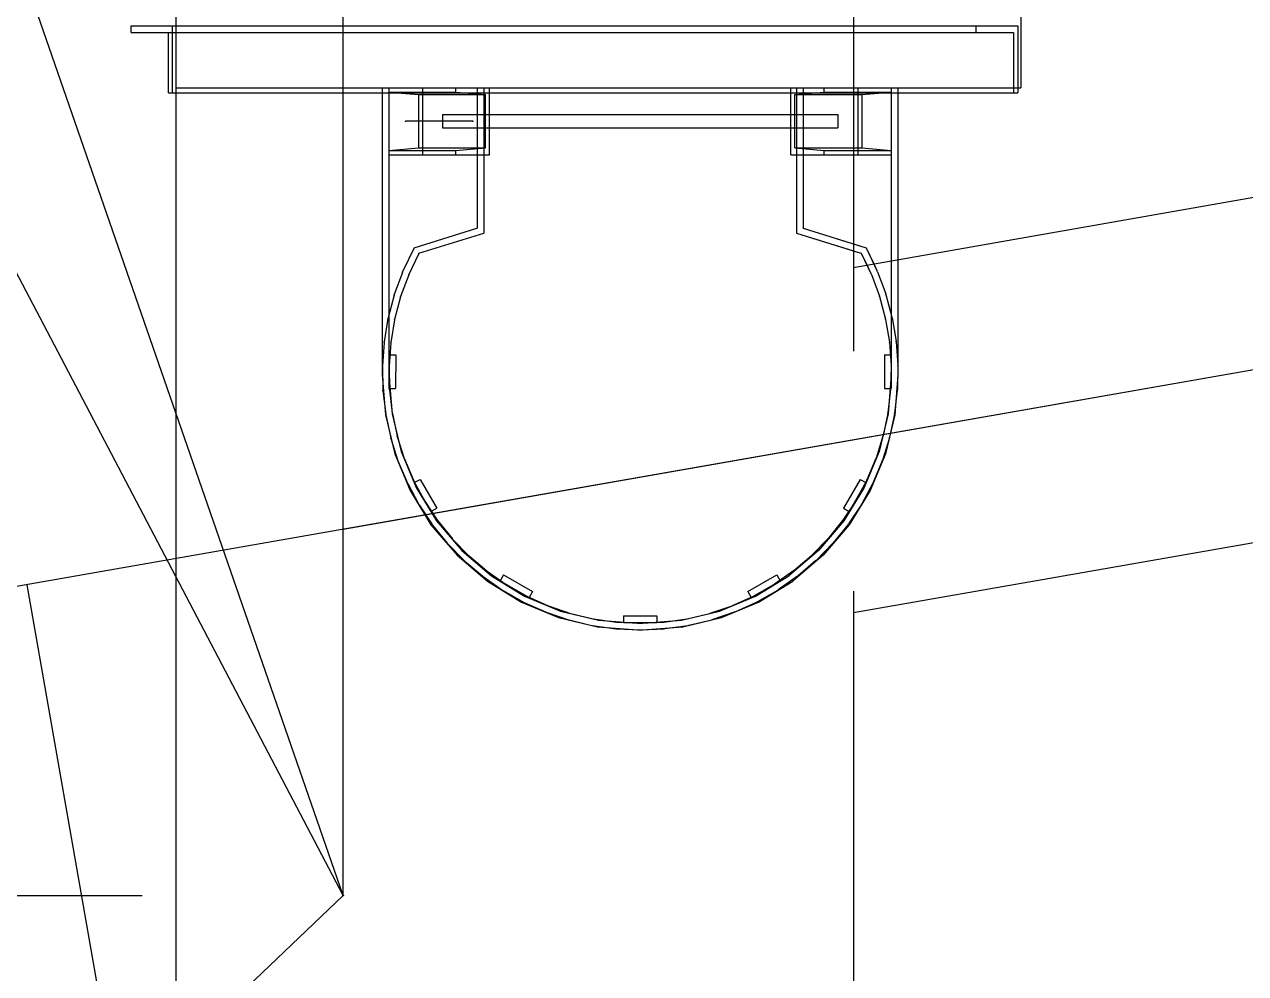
# Model space of a CAD drawing. Header units: millimetres. Extents: x 150209.93 to 150215.05, y 136675.65 to 136679.93.
# Drawn here: x 150213.60494 to 150213.64142, y 136675.9502 to 136675.97857 of the extents above; entities that cross this region are included whole.
import ezdxf

# ---------------------------------------------------------------- set-up
doc = ezdxf.new("R2010")
doc.units = ezdxf.units.MM
doc.header["$LTSCALE"] = 0.25
for name, pattern in [('CENTER', [50.8, 31.75, -6.35, 6.35, -6.35]), ('XKITLINE00', [0]), ('XKITLINE02', [4, 2, -2]), ('XKITLINE03', [6, 3, -1, 1, -1])]:
    doc.linetypes.add(name, pattern=pattern)

# ---------------------------------------------------------------- blocks, each defined once
blk = doc.blocks.new('çatıı')
at = {"color": 8, "linetype": 'CENTER'}
for p, q in [((23430, 1609.57), (22900, 2620.27)), ((23430, 1609.57), (23430, 2357.78)), ((23430, 1609.57), (23255, 2114.92)), ((23800.49, 1729.28), (23255, 1633.6)), ((23800.49, 1729.28), (23255, 1633.6)), ((23800.49, 1729.28), (23430, 1664.29)), ((23382.74, 1656), (23561.51, 637.15)), ((23382.74, 1656), (23540.17, 758.79)), ((22900, 1609.57), (23430, 1609.57)), ((23430, 1609.57), (23255, 1442.74))]:
    blk.add_line(p, q, dxfattribs=at)
at = {"color": 8, "linetype": 'XKITLINE00'}
for p, q in [((23506.2, 2357.78), (23506.2, 1690.92)), ((23506.2, 1703.44), (23794.75, 1754.06)), ((23506.2, 1651.87), (23791.93, 1701.99)), ((23506.2, 1655.05), (23506.2, 1589.81))]:
    blk.add_line(p, q, dxfattribs=at)
at = {"color": 5, "linetype": 'XKITLINE00'}
blk.add_line((23405, 1770.27), (23405, 1435.73), dxfattribs=at)
at = {"color": 116, "linetype": 'XKITLINE02', "true_color": 0x136734}
for p, q in [((23405, 1750.27), (23405, 1730.27)), ((23398.32, 1739.53), (23530.73, 1739.53)), ((23398.32, 1738.53), (23398.32, 1739.53)), ((23398.32, 1738.53), (23530.11, 1738.53)), ((23403.91, 1729.53), (23403.91, 1738.53)), ((23404.53, 1729.53), (23404.53, 1739.53)), ((23524.52, 1738.53), (23524.52, 1739.53)), ((23530.11, 1738.53), (23530.11, 1730.28)), ((23530.73, 1739.53), (23530.73, 1730.28)), ((23403.91, 1729.53), (23510.59, 1729.53)), ((23405, 1730.27), (23512.84, 1730.28)), ((23435.84, 1730.27), (23435.84, 1687.37)), ((23435.84, 1730.27), (23436.84, 1730.27)), ((23436.84, 1730.27), (23436.84, 1687.37)), ((23436.84, 1730.27), (23446.84, 1730.27)), ((23436.84, 1730.27), (23436.84, 1729.62)), ((23436.84, 1729.62), (23441.24, 1729.27)), ((23436.84, 1729.62), (23441.84, 1729.62)), ((23441.24, 1729.27), (23441.24, 1721.28)), ((23441.24, 1729.27), (23441.32, 1729.27)), ((23441.32, 1729.27), (23451.24, 1729.27)), ((23441.84, 1730.27), (23441.84, 1720.27)), ((23441.84, 1729.62), (23446.81, 1729.62)), ((23441.86, 1730.27), (23451.84, 1730.27)), ((23446.81, 1729.62), (23446.84, 1729.62)), ((23446.84, 1729.62), (23446.84, 1730.27)), ((23446.84, 1729.62), (23451.24, 1729.27)), ((23449.99, 1730.27), (23449.99, 1709.3)), ((23449.99, 1730.27), (23450.99, 1730.27)), ((23449.99, 1730.27), (23449.99, 1709.3)), ((23449.99, 1730.27), (23450.99, 1730.27)), ((23449.99, 1730.27), (23449.99, 1709.3)), ((23449.99, 1730.27), (23450.99, 1730.27)), ((23450.99, 1730.27), (23450.99, 1708.56)), ((23450.99, 1730.27), (23450.99, 1708.56)), ((23450.99, 1730.27), (23450.99, 1708.56)), ((23451.24, 1721.28), (23451.24, 1729.27)), ((23451.84, 1720.27), (23451.84, 1730.27)), ((23496.84, 1720.27), (23496.84, 1730.27)), ((23496.84, 1730.27), (23506.2, 1730.27)), ((23497.44, 1729.27), (23501.84, 1729.62)), ((23497.44, 1721.28), (23497.44, 1729.27)), ((23497.44, 1729.27), (23500.39, 1729.27)), ((23497.69, 1730.27), (23497.69, 1708.56)), ((23497.69, 1730.27), (23498.69, 1730.27)), ((23497.69, 1730.27), (23497.69, 1708.56)), ((23497.69, 1730.27), (23498.69, 1730.27)), ((23497.69, 1730.27), (23497.69, 1708.56)), ((23497.69, 1730.27), (23498.69, 1730.27)), ((23498.69, 1730.27), (23498.69, 1709.35)), ((23498.69, 1730.27), (23498.69, 1709.35)), ((23498.69, 1730.27), (23498.69, 1709.35)), ((23500.39, 1729.27), (23507.44, 1729.27)), ((23501.84, 1729.62), (23501.84, 1730.27)), ((23501.84, 1729.62), (23511.84, 1729.62)), ((23511.84, 1729.53), (23512.84, 1729.53)), ((23444.84, 1726.27), (23444.84, 1724.27)), ((23444.84, 1726.27), (23503.84, 1726.27)), ((23444.84, 1726.27), (23444.84, 1724.27)), ((23444.84, 1726.27), (23503.84, 1726.27)), ((23444.84, 1726.27), (23444.84, 1724.27)), ((23444.84, 1726.27), (23503.84, 1726.27)), ((23444.84, 1726.27), (23444.84, 1724.27)), ((23444.84, 1726.27), (23503.84, 1726.27)), ((23444.84, 1726.27), (23444.84, 1724.27)), ((23444.84, 1726.27), (23503.84, 1726.27)), ((23444.84, 1726.27), (23444.84, 1724.27)), ((23444.84, 1726.27), (23503.84, 1726.27)), ((23444.84, 1726.27), (23444.84, 1724.27)), ((23444.84, 1726.27), (23503.84, 1726.27)), ((23444.84, 1726.27), (23444.84, 1724.27)), ((23444.84, 1726.27), (23503.84, 1726.27)), ((23444.84, 1726.27), (23444.84, 1724.27)), ((23444.84, 1726.27), (23503.84, 1726.27)), ((23503.84, 1726.27), (23503.84, 1724.27)), ((23503.84, 1726.27), (23503.84, 1724.27)), ((23503.84, 1726.27), (23503.84, 1724.27)), ((23503.84, 1726.27), (23503.84, 1724.27)), ((23503.84, 1726.27), (23503.84, 1724.27)), ((23503.84, 1726.27), (23503.84, 1724.27)), ((23503.84, 1726.27), (23503.84, 1724.27)), ((23503.84, 1726.27), (23503.84, 1724.27)), ((23503.84, 1726.27), (23503.84, 1724.27)), ((23444.84, 1724.27), (23503.84, 1724.27)), ((23444.84, 1724.27), (23503.84, 1724.27)), ((23444.84, 1724.27), (23503.84, 1724.27)), ((23444.84, 1724.27), (23503.84, 1724.27)), ((23444.84, 1724.27), (23503.84, 1724.27)), ((23444.84, 1724.27), (23503.84, 1724.27)), ((23444.84, 1724.27), (23503.84, 1724.27)), ((23444.84, 1724.27), (23503.84, 1724.27)), ((23444.84, 1724.27), (23503.84, 1724.27)), ((23436.84, 1720.92), (23441.24, 1721.28)), ((23436.84, 1720.92), (23436.84, 1720.27)), ((23436.84, 1720.92), (23437.84, 1720.92)), ((23436.84, 1720.27), (23451.29, 1720.27)), ((23437.84, 1720.92), (23446.84, 1720.92)), ((23441.24, 1721.28), (23441.32, 1721.28)), ((23441.32, 1721.28), (23451.24, 1721.28)), ((23446.81, 1720.27), (23446.84, 1720.27)), ((23446.84, 1720.92), (23451.24, 1721.28)), ((23446.84, 1720.27), (23446.84, 1720.92)), ((23451.29, 1720.27), (23451.84, 1720.27)), ((23496.84, 1720.27), (23500.39, 1720.27)), ((23497.44, 1721.28), (23507.35, 1721.28)), ((23497.44, 1721.28), (23501.84, 1720.92)), ((23500.39, 1720.27), (23506.2, 1720.27)), ((23501.84, 1720.27), (23501.84, 1720.92)), ((23501.84, 1720.92), (23501.86, 1720.92)), ((23501.86, 1720.92), (23511.84, 1720.92)), ((23507.35, 1721.28), (23507.44, 1721.28)), ((23440.6, 1706.37), (23449.94, 1709.28)), ((23440.6, 1706.37), (23449.94, 1709.28)), ((23440.6, 1706.37), (23449.94, 1709.28)), ((23449.94, 1709.28), (23449.99, 1709.3)), ((23449.94, 1709.28), (23449.99, 1709.3)), ((23449.94, 1709.28), (23449.99, 1709.3)), ((23449.94, 1709.28), (23449.99, 1709.3)), ((23449.94, 1709.28), (23449.99, 1709.3)), ((23449.94, 1709.28), (23449.99, 1709.3)), ((23498.69, 1709.3), (23498.69, 1709.35)), ((23498.69, 1709.3), (23498.69, 1709.35)), ((23498.69, 1709.3), (23498.69, 1709.35)), ((23498.69, 1709.3), (23498.69, 1709.35)), ((23498.69, 1709.3), (23498.69, 1709.35)), ((23498.69, 1709.3), (23498.69, 1709.35)), ((23498.69, 1709.3), (23507.61, 1706.51)), ((23498.69, 1709.3), (23508.07, 1706.37)), ((23498.69, 1709.3), (23508.07, 1706.37)), ((23441.31, 1705.54), (23450.99, 1708.56)), ((23441.31, 1705.54), (23450.99, 1708.56)), ((23441.31, 1705.54), (23450.99, 1708.56)), ((23497.69, 1708.56), (23506.2, 1705.91)), ((23497.69, 1708.56), (23507.31, 1705.56)), ((23497.69, 1708.56), (23507.31, 1705.56)), ((23440.6, 1706.37), (23438.87, 1702.76)), ((23440.6, 1706.37), (23438.87, 1702.76)), ((23440.6, 1706.37), (23438.87, 1702.76)), ((23441.29, 1705.5), (23439.79, 1702.37)), ((23441.29, 1705.5), (23439.79, 1702.37)), ((23441.29, 1705.5), (23439.79, 1702.37)), ((23441.29, 1705.5), (23441.31, 1705.54)), ((23441.29, 1705.5), (23441.31, 1705.54)), ((23441.29, 1705.5), (23441.31, 1705.54)), ((23441.29, 1705.5), (23441.31, 1705.54)), ((23441.29, 1705.5), (23441.31, 1705.54)), ((23441.29, 1705.5), (23441.31, 1705.54)), ((23507.31, 1705.56), (23507.36, 1705.54)), ((23507.31, 1705.56), (23507.36, 1705.54)), ((23507.31, 1705.56), (23507.36, 1705.54)), ((23507.31, 1705.56), (23507.36, 1705.54)), ((23507.31, 1705.56), (23507.36, 1705.54)), ((23507.36, 1705.54), (23507.38, 1705.5)), ((23507.36, 1705.54), (23508.86, 1702.42)), ((23507.36, 1705.54), (23508.86, 1702.42)), ((23508.07, 1706.37), (23508.28, 1705.93)), ((23508.07, 1706.37), (23509.76, 1702.85)), ((23508.07, 1706.37), (23509.76, 1702.85)), ((23508.2, 1703.8), (23508.86, 1702.42)), ((23509.22, 1703.97), (23509.76, 1702.85)), ((23511.84, 1704.43), (23511.84, 1687.37)), ((23512.84, 1704.61), (23512.84, 1687.37)), ((23438.84, 1702.67), (23437.62, 1699.37)), ((23438.84, 1702.67), (23437.62, 1699.37)), ((23438.84, 1702.67), (23437.62, 1699.37)), ((23439.78, 1702.33), (23438.58, 1699.07)), ((23439.78, 1702.33), (23438.58, 1699.07)), ((23439.78, 1702.33), (23438.58, 1699.07)), ((23438.84, 1702.67), (23438.87, 1702.76)), ((23438.84, 1702.67), (23438.87, 1702.76)), ((23438.84, 1702.67), (23438.87, 1702.76)), ((23438.84, 1702.67), (23438.87, 1702.76)), ((23438.84, 1702.67), (23438.87, 1702.76)), ((23438.84, 1702.67), (23438.87, 1702.76)), ((23439.78, 1702.33), (23439.79, 1702.37)), ((23439.78, 1702.33), (23439.79, 1702.37)), ((23439.78, 1702.33), (23439.79, 1702.37)), ((23439.78, 1702.33), (23439.79, 1702.37)), ((23439.78, 1702.33), (23439.79, 1702.37)), ((23439.78, 1702.33), (23439.79, 1702.37)), ((23508.88, 1702.37), (23508.86, 1702.42)), ((23508.88, 1702.37), (23508.86, 1702.42)), ((23508.88, 1702.37), (23508.86, 1702.42)), ((23508.88, 1702.37), (23508.86, 1702.42)), ((23508.88, 1702.37), (23508.86, 1702.42)), ((23508.88, 1702.37), (23508.86, 1702.42)), ((23508.88, 1702.37), (23510.08, 1699.12)), ((23508.88, 1702.37), (23510.08, 1699.12)), ((23508.88, 1702.37), (23510.08, 1699.12)), ((23509.8, 1702.76), (23509.76, 1702.85)), ((23509.8, 1702.76), (23509.76, 1702.85)), ((23509.8, 1702.76), (23509.76, 1702.85)), ((23509.8, 1702.76), (23509.76, 1702.85)), ((23509.8, 1702.76), (23509.76, 1702.85)), ((23509.8, 1702.76), (23509.76, 1702.85)), ((23509.8, 1702.76), (23511.01, 1699.46)), ((23509.8, 1702.76), (23511.01, 1699.46)), ((23509.8, 1702.76), (23511.01, 1699.46)), ((23437.6, 1699.28), (23436.7, 1695.88)), ((23437.6, 1699.28), (23436.7, 1695.88)), ((23437.6, 1699.28), (23436.7, 1695.88)), ((23437.6, 1699.28), (23437.62, 1699.37)), ((23437.6, 1699.28), (23437.62, 1699.37)), ((23437.6, 1699.28), (23437.62, 1699.37)), ((23437.6, 1699.28), (23437.62, 1699.37)), ((23437.6, 1699.28), (23437.62, 1699.37)), ((23437.6, 1699.28), (23437.62, 1699.37)), ((23438.57, 1699.02), (23437.68, 1695.67)), ((23438.57, 1699.02), (23437.68, 1695.67)), ((23438.57, 1699.02), (23437.68, 1695.67)), ((23438.57, 1699.02), (23438.58, 1699.07)), ((23438.57, 1699.02), (23438.58, 1699.07)), ((23438.57, 1699.02), (23438.58, 1699.07)), ((23438.57, 1699.02), (23438.58, 1699.07)), ((23438.57, 1699.02), (23438.58, 1699.07)), ((23438.57, 1699.02), (23438.58, 1699.07)), ((23510.09, 1699.07), (23510.08, 1699.12)), ((23510.09, 1699.07), (23510.08, 1699.12)), ((23510.09, 1699.07), (23510.08, 1699.12)), ((23510.09, 1699.07), (23510.08, 1699.12)), ((23510.09, 1699.07), (23510.08, 1699.12)), ((23510.09, 1699.07), (23510.08, 1699.12)), ((23510.09, 1699.07), (23510.98, 1695.72)), ((23510.09, 1699.07), (23510.98, 1695.72)), ((23510.09, 1699.07), (23510.98, 1695.72)), ((23511.05, 1699.37), (23511.01, 1699.46)), ((23511.05, 1699.37), (23511.01, 1699.46)), ((23511.05, 1699.37), (23511.01, 1699.46)), ((23511.05, 1699.37), (23511.01, 1699.46)), ((23511.05, 1699.37), (23511.01, 1699.46)), ((23511.05, 1699.37), (23511.01, 1699.46)), ((23511.05, 1699.37), (23511.95, 1695.98)), ((23511.05, 1699.37), (23511.95, 1695.98)), ((23511.05, 1699.37), (23511.95, 1695.98)), ((23436.68, 1695.79), (23436.7, 1695.88)), ((23436.68, 1695.79), (23436.7, 1695.88)), ((23436.68, 1695.79), (23436.7, 1695.88)), ((23436.68, 1695.79), (23436.7, 1695.88)), ((23436.68, 1695.79), (23436.7, 1695.88)), ((23436.68, 1695.79), (23436.7, 1695.88)), ((23511.97, 1695.88), (23511.95, 1695.98)), ((23511.97, 1695.88), (23511.95, 1695.98)), ((23511.97, 1695.88), (23511.95, 1695.98)), ((23511.97, 1695.88), (23511.95, 1695.98)), ((23511.97, 1695.88), (23511.95, 1695.98)), ((23511.97, 1695.88), (23511.95, 1695.98)), ((23511.97, 1695.88), (23512.55, 1692.42)), ((23511.97, 1695.88), (23512.55, 1692.42)), ((23511.97, 1695.88), (23512.55, 1692.42)), ((23436.68, 1695.79), (23436.1, 1692.32)), ((23436.68, 1695.79), (23436.1, 1692.32)), ((23436.68, 1695.79), (23436.1, 1692.32)), ((23437.67, 1695.62), (23437.1, 1692.2)), ((23437.67, 1695.62), (23437.1, 1692.2)), ((23437.67, 1695.62), (23437.1, 1692.2)), ((23437.67, 1695.62), (23437.68, 1695.67)), ((23437.67, 1695.62), (23437.68, 1695.67)), ((23437.67, 1695.62), (23437.68, 1695.67)), ((23437.67, 1695.62), (23437.68, 1695.67)), ((23437.67, 1695.62), (23437.68, 1695.67)), ((23437.67, 1695.62), (23437.68, 1695.67)), ((23511, 1695.67), (23510.98, 1695.72)), ((23511, 1695.67), (23510.98, 1695.72)), ((23511, 1695.67), (23510.98, 1695.72)), ((23511, 1695.67), (23510.98, 1695.72)), ((23511, 1695.67), (23510.98, 1695.72)), ((23511, 1695.67), (23510.98, 1695.72)), ((23511, 1695.67), (23511.57, 1692.25)), ((23511, 1695.67), (23511.57, 1692.25)), ((23511, 1695.67), (23511.57, 1692.25)), ((23436.1, 1692.22), (23435.85, 1688.72)), ((23436.1, 1692.22), (23435.85, 1688.72)), ((23436.1, 1692.22), (23435.85, 1688.72)), ((23436.1, 1692.22), (23436.1, 1692.32)), ((23436.1, 1692.22), (23436.1, 1692.32)), ((23436.1, 1692.22), (23436.1, 1692.32)), ((23436.1, 1692.22), (23436.1, 1692.32)), ((23436.1, 1692.22), (23436.1, 1692.32)), ((23436.1, 1692.22), (23436.1, 1692.32)), ((23437.09, 1692.15), (23437.1, 1692.2)), ((23437.09, 1692.15), (23437.1, 1692.2)), ((23437.09, 1692.15), (23437.1, 1692.2)), ((23437.09, 1692.15), (23437.1, 1692.2)), ((23437.09, 1692.15), (23437.1, 1692.2)), ((23437.09, 1692.15), (23437.1, 1692.2)), ((23511.57, 1692.2), (23511.57, 1692.25)), ((23511.57, 1692.2), (23511.57, 1692.25)), ((23511.57, 1692.2), (23511.57, 1692.25)), ((23511.57, 1692.2), (23511.57, 1692.25)), ((23511.57, 1692.2), (23511.57, 1692.25)), ((23511.57, 1692.2), (23511.57, 1692.25)), ((23511.57, 1692.2), (23511.82, 1688.74)), ((23511.57, 1692.2), (23511.82, 1688.74)), ((23511.57, 1692.2), (23511.82, 1688.74)), ((23512.57, 1692.32), (23512.55, 1692.42)), ((23512.57, 1692.32), (23512.55, 1692.42)), ((23512.57, 1692.32), (23512.55, 1692.42)), ((23512.57, 1692.32), (23512.55, 1692.42)), ((23512.57, 1692.32), (23512.55, 1692.42)), ((23512.57, 1692.32), (23512.55, 1692.42)), ((23512.57, 1692.32), (23512.82, 1688.81)), ((23512.57, 1692.32), (23512.82, 1688.81)), ((23512.57, 1692.32), (23512.82, 1688.81)), ((23437.09, 1692.15), (23436.85, 1688.69)), ((23437.09, 1692.15), (23436.85, 1688.69)), ((23437.09, 1692.15), (23436.85, 1688.69)), ((23435.85, 1688.62), (23435.85, 1688.72)), ((23435.85, 1688.62), (23435.85, 1688.72)), ((23435.85, 1688.62), (23435.85, 1688.72)), ((23435.85, 1688.62), (23435.85, 1688.72)), ((23435.85, 1688.62), (23435.85, 1688.72)), ((23435.85, 1688.62), (23435.85, 1688.72)), ((23435.85, 1688.62), (23435.93, 1685.11)), ((23435.85, 1688.62), (23435.93, 1685.11)), ((23435.85, 1688.62), (23435.93, 1685.11)), ((23436.84, 1690.36), (23436.83, 1685.36)), ((23436.84, 1690.36), (23437.84, 1690.36)), ((23436.85, 1688.64), (23436.85, 1688.69)), ((23436.85, 1688.64), (23436.85, 1688.69)), ((23436.85, 1688.64), (23436.85, 1688.69)), ((23436.85, 1688.64), (23436.85, 1688.69)), ((23436.85, 1688.64), (23436.85, 1688.69)), ((23436.85, 1688.64), (23436.85, 1688.69)), ((23436.85, 1688.64), (23436.93, 1685.18)), ((23436.85, 1688.64), (23436.93, 1685.18)), ((23436.85, 1688.64), (23436.93, 1685.18)), ((23437.84, 1690.36), (23437.83, 1685.36)), ((23510.83, 1690.36), (23510.84, 1685.36)), ((23510.83, 1690.36), (23511.83, 1690.36)), ((23511.82, 1688.69), (23511.75, 1685.23)), ((23511.82, 1688.69), (23511.75, 1685.23)), ((23511.82, 1688.69), (23511.75, 1685.23)), ((23511.82, 1688.69), (23511.82, 1688.74)), ((23511.82, 1688.69), (23511.82, 1688.74)), ((23511.82, 1688.69), (23511.82, 1688.74)), ((23511.82, 1688.69), (23511.82, 1688.74)), ((23511.82, 1688.69), (23511.82, 1688.74)), ((23511.82, 1688.69), (23511.82, 1688.74)), ((23511.83, 1690.36), (23511.84, 1685.36)), ((23512.83, 1688.72), (23512.75, 1685.2)), ((23512.83, 1688.72), (23512.75, 1685.2)), ((23512.83, 1688.72), (23512.75, 1685.2)), ((23512.83, 1688.72), (23512.82, 1688.81)), ((23512.83, 1688.72), (23512.82, 1688.81)), ((23512.83, 1688.72), (23512.82, 1688.81)), ((23512.83, 1688.72), (23512.82, 1688.81)), ((23512.83, 1688.72), (23512.82, 1688.81)), ((23512.83, 1688.72), (23512.82, 1688.81)), ((23435.84, 1687.37), (23436.3, 1681.41)), ((23436.84, 1687.37), (23437.29, 1681.57)), ((23511.84, 1687.37), (23511.38, 1681.57)), ((23512.84, 1687.37), (23512.37, 1681.41)), ((23435.94, 1685.01), (23435.93, 1685.11)), ((23435.94, 1685.01), (23435.93, 1685.11)), ((23435.94, 1685.01), (23435.93, 1685.11)), ((23435.94, 1685.01), (23435.93, 1685.11)), ((23435.94, 1685.01), (23435.93, 1685.11)), ((23435.94, 1685.01), (23435.93, 1685.11)), ((23435.94, 1685.01), (23436.35, 1681.52)), ((23435.94, 1685.01), (23436.35, 1681.52)), ((23435.94, 1685.01), (23436.35, 1681.52)), ((23436.83, 1685.36), (23437.83, 1685.36)), ((23436.93, 1685.13), (23436.93, 1685.18)), ((23436.93, 1685.13), (23436.93, 1685.18)), ((23436.93, 1685.13), (23436.93, 1685.18)), ((23436.93, 1685.13), (23436.93, 1685.18)), ((23436.93, 1685.13), (23436.93, 1685.18)), ((23436.93, 1685.13), (23436.93, 1685.18)), ((23436.93, 1685.13), (23437.33, 1681.68)), ((23436.93, 1685.13), (23437.33, 1681.68)), ((23436.93, 1685.13), (23437.33, 1681.68)), ((23510.84, 1685.36), (23511.84, 1685.36)), ((23511.75, 1685.18), (23511.34, 1681.73)), ((23511.75, 1685.18), (23511.34, 1681.73)), ((23511.75, 1685.18), (23511.34, 1681.73)), ((23511.75, 1685.18), (23511.75, 1685.23)), ((23511.75, 1685.18), (23511.75, 1685.23)), ((23511.75, 1685.18), (23511.75, 1685.23)), ((23511.75, 1685.18), (23511.75, 1685.23)), ((23511.75, 1685.18), (23511.75, 1685.23)), ((23511.75, 1685.18), (23511.75, 1685.23)), ((23512.74, 1685.11), (23512.34, 1681.62)), ((23512.74, 1685.11), (23512.34, 1681.62)), ((23512.74, 1685.11), (23512.34, 1681.62)), ((23512.74, 1685.11), (23512.75, 1685.2)), ((23512.74, 1685.11), (23512.75, 1685.2)), ((23512.74, 1685.11), (23512.75, 1685.2)), ((23512.74, 1685.11), (23512.75, 1685.2)), ((23512.74, 1685.11), (23512.75, 1685.2)), ((23512.74, 1685.11), (23512.75, 1685.2)), ((23436.3, 1681.41), (23437.7, 1675.6)), ((23436.37, 1681.42), (23436.35, 1681.52)), ((23436.37, 1681.42), (23436.35, 1681.52)), ((23436.37, 1681.42), (23436.35, 1681.52)), ((23436.37, 1681.42), (23436.35, 1681.52)), ((23436.37, 1681.42), (23436.35, 1681.52)), ((23436.37, 1681.42), (23436.35, 1681.52)), ((23436.37, 1681.42), (23437.1, 1677.99)), ((23436.37, 1681.42), (23437.1, 1677.99)), ((23436.37, 1681.42), (23437.1, 1677.99)), ((23437.29, 1681.57), (23438.65, 1675.91)), ((23437.34, 1681.63), (23437.33, 1681.68)), ((23437.34, 1681.63), (23437.33, 1681.68)), ((23437.34, 1681.63), (23437.33, 1681.68)), ((23437.34, 1681.63), (23437.33, 1681.68)), ((23437.34, 1681.63), (23437.33, 1681.68)), ((23437.34, 1681.63), (23437.33, 1681.68)), ((23437.34, 1681.63), (23438.07, 1678.24)), ((23437.34, 1681.63), (23438.07, 1678.24)), ((23437.34, 1681.63), (23438.07, 1678.24)), ((23511.38, 1681.57), (23510.02, 1675.91)), ((23511.34, 1681.68), (23510.61, 1678.29)), ((23511.34, 1681.68), (23510.61, 1678.29)), ((23511.34, 1681.68), (23510.61, 1678.29)), ((23512.37, 1681.41), (23510.97, 1675.6)), ((23511.34, 1681.68), (23511.34, 1681.73)), ((23511.34, 1681.68), (23511.34, 1681.73)), ((23511.34, 1681.68), (23511.34, 1681.73)), ((23511.34, 1681.68), (23511.34, 1681.73)), ((23511.34, 1681.68), (23511.34, 1681.73)), ((23511.34, 1681.68), (23511.34, 1681.73)), ((23512.33, 1681.52), (23511.59, 1678.08)), ((23512.33, 1681.52), (23511.59, 1678.08)), ((23512.33, 1681.52), (23511.59, 1678.08)), ((23512.33, 1681.52), (23512.34, 1681.62)), ((23512.33, 1681.52), (23512.34, 1681.62)), ((23512.33, 1681.52), (23512.34, 1681.62)), ((23512.33, 1681.52), (23512.34, 1681.62)), ((23512.33, 1681.52), (23512.34, 1681.62)), ((23512.33, 1681.52), (23512.34, 1681.62)), ((23437.13, 1677.89), (23437.1, 1677.99)), ((23437.13, 1677.89), (23437.1, 1677.99)), ((23437.13, 1677.89), (23437.1, 1677.99)), ((23437.13, 1677.89), (23437.1, 1677.99)), ((23437.13, 1677.89), (23437.1, 1677.99)), ((23437.13, 1677.89), (23437.1, 1677.99)), ((23437.13, 1677.89), (23438.18, 1674.54)), ((23437.13, 1677.89), (23438.18, 1674.54)), ((23437.13, 1677.89), (23438.18, 1674.54)), ((23438.08, 1678.19), (23438.07, 1678.24)), ((23438.08, 1678.19), (23438.07, 1678.24)), ((23438.08, 1678.19), (23438.07, 1678.24)), ((23438.08, 1678.19), (23438.07, 1678.24)), ((23438.08, 1678.19), (23438.07, 1678.24)), ((23438.08, 1678.19), (23438.07, 1678.24)), ((23438.08, 1678.19), (23439.12, 1674.89)), ((23438.08, 1678.19), (23439.12, 1674.89)), ((23438.08, 1678.19), (23439.12, 1674.89)), ((23510.6, 1678.24), (23509.57, 1674.93)), ((23510.6, 1678.24), (23509.57, 1674.93)), ((23510.6, 1678.24), (23509.57, 1674.93)), ((23511.57, 1677.99), (23510.52, 1674.63)), ((23511.57, 1677.99), (23510.52, 1674.63)), ((23511.57, 1677.99), (23510.52, 1674.63)), ((23510.6, 1678.24), (23510.61, 1678.29)), ((23510.6, 1678.24), (23510.61, 1678.29)), ((23510.6, 1678.24), (23510.61, 1678.29)), ((23510.6, 1678.24), (23510.61, 1678.29)), ((23510.6, 1678.24), (23510.61, 1678.29)), ((23510.6, 1678.24), (23510.61, 1678.29)), ((23511.57, 1677.99), (23511.59, 1678.08)), ((23511.57, 1677.99), (23511.59, 1678.08)), ((23511.57, 1677.99), (23511.59, 1678.08)), ((23511.57, 1677.99), (23511.59, 1678.08)), ((23511.57, 1677.99), (23511.59, 1678.08)), ((23511.57, 1677.99), (23511.59, 1678.08)), ((23438.65, 1675.91), (23440.88, 1670.53)), ((23510.02, 1675.91), (23507.79, 1670.53)), ((23437.7, 1675.6), (23439.99, 1670.08)), ((23438.22, 1674.45), (23438.18, 1674.54)), ((23438.22, 1674.45), (23438.18, 1674.54)), ((23438.22, 1674.45), (23438.18, 1674.54)), ((23438.22, 1674.45), (23438.18, 1674.54)), ((23438.22, 1674.45), (23438.18, 1674.54)), ((23438.22, 1674.45), (23438.18, 1674.54)), ((23438.22, 1674.45), (23439.58, 1671.21)), ((23438.22, 1674.45), (23439.58, 1671.21)), ((23438.22, 1674.45), (23439.58, 1671.21)), ((23439.14, 1674.84), (23439.12, 1674.89)), ((23439.14, 1674.84), (23439.12, 1674.89)), ((23439.14, 1674.84), (23439.12, 1674.89)), ((23439.14, 1674.84), (23439.12, 1674.89)), ((23439.14, 1674.84), (23439.12, 1674.89)), ((23439.14, 1674.84), (23439.12, 1674.89)), ((23439.14, 1674.84), (23440.48, 1671.64)), ((23439.14, 1674.84), (23440.48, 1671.64)), ((23439.14, 1674.84), (23440.48, 1671.64)), ((23509.55, 1674.89), (23508.21, 1671.69)), ((23509.55, 1674.89), (23508.21, 1671.69)), ((23509.55, 1674.89), (23508.21, 1671.69)), ((23510.97, 1675.6), (23508.68, 1670.08)), ((23510.49, 1674.54), (23509.13, 1671.3)), ((23510.49, 1674.54), (23509.13, 1671.3)), ((23510.49, 1674.54), (23509.13, 1671.3)), ((23509.55, 1674.89), (23509.57, 1674.93)), ((23509.55, 1674.89), (23509.57, 1674.93)), ((23509.55, 1674.89), (23509.57, 1674.93)), ((23509.55, 1674.89), (23509.57, 1674.93)), ((23509.55, 1674.89), (23509.57, 1674.93)), ((23509.55, 1674.89), (23509.57, 1674.93)), ((23510.49, 1674.54), (23510.52, 1674.63)), ((23510.49, 1674.54), (23510.52, 1674.63)), ((23510.49, 1674.54), (23510.52, 1674.63)), ((23510.49, 1674.54), (23510.52, 1674.63)), ((23510.49, 1674.54), (23510.52, 1674.63)), ((23510.49, 1674.54), (23510.52, 1674.63)), ((23439.63, 1671.13), (23439.58, 1671.21)), ((23439.63, 1671.13), (23439.58, 1671.21)), ((23439.63, 1671.13), (23439.58, 1671.21)), ((23439.63, 1671.13), (23439.58, 1671.21)), ((23439.63, 1671.13), (23439.58, 1671.21)), ((23439.63, 1671.13), (23439.58, 1671.21)), ((23439.63, 1671.13), (23441.28, 1668.03)), ((23439.63, 1671.13), (23441.28, 1668.03)), ((23439.63, 1671.13), (23441.28, 1668.03)), ((23440.51, 1671.6), (23440.48, 1671.64)), ((23440.51, 1671.6), (23440.48, 1671.64)), ((23440.51, 1671.6), (23440.48, 1671.64)), ((23440.51, 1671.6), (23440.48, 1671.64)), ((23440.51, 1671.6), (23440.48, 1671.64)), ((23440.51, 1671.6), (23440.48, 1671.64)), ((23440.51, 1671.6), (23442.14, 1668.54)), ((23440.51, 1671.6), (23442.14, 1668.54)), ((23440.51, 1671.6), (23442.14, 1668.54)), ((23440.61, 1671.28), (23441.48, 1671.77)), ((23440.61, 1671.28), (23443.11, 1666.94)), ((23440.88, 1670.53), (23443.92, 1665.57)), ((23441.48, 1671.77), (23443.97, 1667.44)), ((23507.19, 1671.77), (23504.7, 1667.44)), ((23507.79, 1670.53), (23504.75, 1665.57)), ((23508.06, 1671.28), (23505.57, 1666.94)), ((23508.19, 1671.64), (23506.55, 1668.59)), ((23508.19, 1671.64), (23506.55, 1668.59)), ((23508.19, 1671.64), (23506.55, 1668.59)), ((23507.19, 1671.77), (23508.06, 1671.28)), ((23509.09, 1671.21), (23507.43, 1668.11)), ((23509.09, 1671.21), (23507.43, 1668.11)), ((23509.09, 1671.21), (23507.43, 1668.11)), ((23508.19, 1671.64), (23508.21, 1671.69)), ((23508.19, 1671.64), (23508.21, 1671.69)), ((23508.19, 1671.64), (23508.21, 1671.69)), ((23508.19, 1671.64), (23508.21, 1671.69)), ((23508.19, 1671.64), (23508.21, 1671.69)), ((23508.19, 1671.64), (23508.21, 1671.69)), ((23509.09, 1671.21), (23509.13, 1671.3)), ((23509.09, 1671.21), (23509.13, 1671.3)), ((23509.09, 1671.21), (23509.13, 1671.3)), ((23509.09, 1671.21), (23509.13, 1671.3)), ((23509.09, 1671.21), (23509.13, 1671.3)), ((23509.09, 1671.21), (23509.13, 1671.3)), ((23439.99, 1670.08), (23443.11, 1664.98)), ((23442.17, 1668.5), (23442.14, 1668.54)), ((23442.17, 1668.5), (23442.14, 1668.54)), ((23442.17, 1668.5), (23442.14, 1668.54)), ((23442.17, 1668.5), (23442.14, 1668.54)), ((23442.17, 1668.5), (23442.14, 1668.54)), ((23442.17, 1668.5), (23442.14, 1668.54)), ((23442.17, 1668.5), (23444.09, 1665.61)), ((23442.17, 1668.5), (23444.09, 1665.61)), ((23442.17, 1668.5), (23444.09, 1665.61)), ((23506.53, 1668.54), (23504.61, 1665.65)), ((23506.53, 1668.54), (23504.61, 1665.65)), ((23506.53, 1668.54), (23504.61, 1665.65)), ((23508.68, 1670.08), (23505.56, 1664.98)), ((23506.53, 1668.54), (23506.55, 1668.59)), ((23506.53, 1668.54), (23506.55, 1668.59)), ((23506.53, 1668.54), (23506.55, 1668.59)), ((23506.53, 1668.54), (23506.55, 1668.59)), ((23506.53, 1668.54), (23506.55, 1668.59)), ((23506.53, 1668.54), (23506.55, 1668.59)), ((23441.34, 1667.95), (23441.28, 1668.03)), ((23441.34, 1667.95), (23441.28, 1668.03)), ((23441.34, 1667.95), (23441.28, 1668.03)), ((23441.34, 1667.95), (23441.28, 1668.03)), ((23441.34, 1667.95), (23441.28, 1668.03)), ((23441.34, 1667.95), (23441.28, 1668.03)), ((23441.34, 1667.95), (23443.28, 1665.02)), ((23441.34, 1667.95), (23443.28, 1665.02)), ((23441.34, 1667.95), (23443.28, 1665.02)), ((23443.11, 1666.94), (23443.97, 1667.44)), ((23504.7, 1667.44), (23505.57, 1666.94)), ((23507.39, 1668.03), (23505.44, 1665.1)), ((23507.39, 1668.03), (23505.44, 1665.1)), ((23507.39, 1668.03), (23505.44, 1665.1)), ((23507.39, 1668.03), (23507.43, 1668.11)), ((23507.39, 1668.03), (23507.43, 1668.11)), ((23507.39, 1668.03), (23507.43, 1668.11)), ((23507.39, 1668.03), (23507.43, 1668.11)), ((23507.39, 1668.03), (23507.43, 1668.11)), ((23507.39, 1668.03), (23507.43, 1668.11)), ((23443.11, 1664.98), (23447, 1660.43)), ((23443.34, 1664.94), (23443.28, 1665.02)), ((23443.34, 1664.94), (23443.28, 1665.02)), ((23443.34, 1664.94), (23443.28, 1665.02)), ((23443.34, 1664.94), (23443.28, 1665.02)), ((23443.34, 1664.94), (23443.28, 1665.02)), ((23443.34, 1664.94), (23443.28, 1665.02)), ((23443.34, 1664.94), (23445.55, 1662.21)), ((23443.34, 1664.94), (23445.55, 1662.21)), ((23443.34, 1664.94), (23445.55, 1662.21)), ((23443.92, 1665.57), (23447.7, 1661.14)), ((23444.12, 1665.57), (23444.09, 1665.61)), ((23444.12, 1665.57), (23444.09, 1665.61)), ((23444.12, 1665.57), (23444.09, 1665.61)), ((23444.12, 1665.57), (23444.09, 1665.61)), ((23444.12, 1665.57), (23444.09, 1665.61)), ((23444.12, 1665.57), (23444.09, 1665.61)), ((23444.12, 1665.57), (23446.3, 1662.87)), ((23444.12, 1665.57), (23446.3, 1662.87)), ((23444.12, 1665.57), (23446.3, 1662.87)), ((23504.75, 1665.57), (23500.97, 1661.14)), ((23505.56, 1664.98), (23501.68, 1660.43)), ((23504.58, 1665.61), (23502.41, 1662.91)), ((23504.58, 1665.61), (23502.41, 1662.91)), ((23504.58, 1665.61), (23502.41, 1662.91)), ((23505.39, 1665.02), (23503.18, 1662.28)), ((23505.39, 1665.02), (23503.18, 1662.28)), ((23505.39, 1665.02), (23503.18, 1662.28)), ((23504.58, 1665.61), (23504.61, 1665.65)), ((23504.58, 1665.61), (23504.61, 1665.65)), ((23504.58, 1665.61), (23504.61, 1665.65)), ((23504.58, 1665.61), (23504.61, 1665.65)), ((23504.58, 1665.61), (23504.61, 1665.65)), ((23504.58, 1665.61), (23504.61, 1665.65)), ((23505.39, 1665.02), (23505.44, 1665.1)), ((23505.39, 1665.02), (23505.44, 1665.1)), ((23505.39, 1665.02), (23505.44, 1665.1)), ((23505.39, 1665.02), (23505.44, 1665.1)), ((23505.39, 1665.02), (23505.44, 1665.1)), ((23505.39, 1665.02), (23505.44, 1665.1)), ((23445.62, 1662.14), (23445.55, 1662.21)), ((23445.62, 1662.14), (23445.55, 1662.21)), ((23445.62, 1662.14), (23445.55, 1662.21)), ((23445.62, 1662.14), (23445.55, 1662.21)), ((23445.62, 1662.14), (23445.55, 1662.21)), ((23445.62, 1662.14), (23445.55, 1662.21)), ((23445.62, 1662.14), (23448.07, 1659.62)), ((23445.62, 1662.14), (23448.07, 1659.62)), ((23445.62, 1662.14), (23448.07, 1659.62)), ((23446.33, 1662.84), (23446.3, 1662.87)), ((23446.33, 1662.84), (23446.3, 1662.87)), ((23446.33, 1662.84), (23446.3, 1662.87)), ((23446.33, 1662.84), (23446.3, 1662.87)), ((23446.33, 1662.84), (23446.3, 1662.87)), ((23446.33, 1662.84), (23446.3, 1662.87)), ((23446.33, 1662.84), (23448.75, 1660.35)), ((23446.33, 1662.84), (23448.75, 1660.35)), ((23446.33, 1662.84), (23448.75, 1660.35)), ((23502.37, 1662.87), (23499.95, 1660.39)), ((23502.37, 1662.87), (23499.95, 1660.39)), ((23502.37, 1662.87), (23499.95, 1660.39)), ((23503.12, 1662.21), (23500.67, 1659.69)), ((23503.12, 1662.21), (23500.67, 1659.69)), ((23503.12, 1662.21), (23500.67, 1659.69)), ((23502.37, 1662.87), (23502.41, 1662.91)), ((23502.37, 1662.87), (23502.41, 1662.91)), ((23502.37, 1662.87), (23502.41, 1662.91)), ((23502.37, 1662.87), (23502.41, 1662.91)), ((23502.37, 1662.87), (23502.41, 1662.91)), ((23502.37, 1662.87), (23502.41, 1662.91)), ((23503.12, 1662.21), (23503.18, 1662.28)), ((23503.12, 1662.21), (23503.18, 1662.28)), ((23503.12, 1662.21), (23503.18, 1662.28)), ((23503.12, 1662.21), (23503.18, 1662.28)), ((23503.12, 1662.21), (23503.18, 1662.28)), ((23503.12, 1662.21), (23503.18, 1662.28)), ((23447, 1660.43), (23451.54, 1656.55)), ((23447.7, 1661.14), (23452.13, 1657.36)), ((23448.07, 1659.62), (23448.15, 1659.56)), ((23448.07, 1659.62), (23448.15, 1659.56)), ((23448.07, 1659.62), (23448.15, 1659.56)), ((23448.07, 1659.62), (23448.15, 1659.56)), ((23448.07, 1659.62), (23448.15, 1659.56)), ((23448.07, 1659.62), (23448.15, 1659.56)), ((23448.15, 1659.56), (23450.83, 1657.29)), ((23448.15, 1659.56), (23450.83, 1657.29)), ((23448.15, 1659.56), (23450.83, 1657.29)), ((23448.75, 1660.35), (23448.79, 1660.32)), ((23448.75, 1660.35), (23448.79, 1660.32)), ((23448.75, 1660.35), (23448.79, 1660.32)), ((23448.75, 1660.35), (23448.79, 1660.32)), ((23448.75, 1660.35), (23448.79, 1660.32)), ((23448.75, 1660.35), (23448.79, 1660.32)), ((23448.79, 1660.32), (23451.44, 1658.08)), ((23448.79, 1660.32), (23451.44, 1658.08)), ((23448.79, 1660.32), (23451.44, 1658.08)), ((23500.97, 1661.14), (23496.54, 1657.36)), ((23501.68, 1660.43), (23497.13, 1656.55)), ((23499.92, 1660.35), (23497.27, 1658.11)), ((23499.92, 1660.35), (23497.27, 1658.11)), ((23499.92, 1660.35), (23497.27, 1658.11)), ((23500.6, 1659.62), (23497.92, 1657.35)), ((23500.6, 1659.62), (23497.92, 1657.35)), ((23500.6, 1659.62), (23497.92, 1657.35)), ((23499.92, 1660.35), (23499.95, 1660.39)), ((23499.92, 1660.35), (23499.95, 1660.39)), ((23499.92, 1660.35), (23499.95, 1660.39)), ((23499.92, 1660.35), (23499.95, 1660.39)), ((23499.92, 1660.35), (23499.95, 1660.39)), ((23499.92, 1660.35), (23499.95, 1660.39)), ((23500.6, 1659.62), (23500.67, 1659.69)), ((23500.6, 1659.62), (23500.67, 1659.69)), ((23500.6, 1659.62), (23500.67, 1659.69)), ((23500.6, 1659.62), (23500.67, 1659.69)), ((23500.6, 1659.62), (23500.67, 1659.69)), ((23500.6, 1659.62), (23500.67, 1659.69)), ((23451.44, 1658.08), (23451.48, 1658.05)), ((23451.44, 1658.08), (23451.48, 1658.05)), ((23451.44, 1658.08), (23451.48, 1658.05)), ((23451.44, 1658.08), (23451.48, 1658.05)), ((23451.44, 1658.08), (23451.48, 1658.05)), ((23451.44, 1658.08), (23451.48, 1658.05)), ((23451.48, 1658.05), (23454.32, 1656.06)), ((23451.48, 1658.05), (23454.32, 1656.06)), ((23451.48, 1658.05), (23454.32, 1656.06)), ((23497.24, 1658.08), (23494.39, 1656.09)), ((23497.24, 1658.08), (23494.39, 1656.09)), ((23497.24, 1658.08), (23494.39, 1656.09)), ((23497.24, 1658.08), (23497.27, 1658.11)), ((23497.24, 1658.08), (23497.27, 1658.11)), ((23497.24, 1658.08), (23497.27, 1658.11)), ((23497.24, 1658.08), (23497.27, 1658.11)), ((23497.24, 1658.08), (23497.27, 1658.11)), ((23497.24, 1658.08), (23497.27, 1658.11)), ((23450.83, 1657.29), (23450.9, 1657.23)), ((23450.83, 1657.29), (23450.9, 1657.23)), ((23450.83, 1657.29), (23450.9, 1657.23)), ((23450.83, 1657.29), (23450.9, 1657.23)), ((23450.83, 1657.29), (23450.9, 1657.23)), ((23450.83, 1657.29), (23450.9, 1657.23)), ((23450.9, 1657.23), (23453.79, 1655.22)), ((23450.9, 1657.23), (23453.79, 1655.22)), ((23450.9, 1657.23), (23453.79, 1655.22)), ((23451.54, 1656.55), (23456.64, 1653.43)), ((23452.13, 1657.36), (23457.09, 1654.32)), ((23453.92, 1657.5), (23453.42, 1656.63)), ((23453.42, 1656.63), (23457.75, 1654.13)), ((23453.92, 1657.5), (23458.25, 1655)), ((23454.32, 1656.06), (23454.36, 1656.04)), ((23454.32, 1656.06), (23454.36, 1656.04)), ((23454.32, 1656.06), (23454.36, 1656.04)), ((23454.32, 1656.06), (23454.36, 1656.04)), ((23454.32, 1656.06), (23454.36, 1656.04)), ((23454.32, 1656.06), (23454.36, 1656.04)), ((23454.36, 1656.04), (23457.38, 1654.33)), ((23454.36, 1656.04), (23457.38, 1654.33)), ((23454.36, 1656.04), (23457.38, 1654.33)), ((23490.42, 1655), (23494.75, 1657.5)), ((23490.92, 1654.13), (23495.25, 1656.63)), ((23491.34, 1654.35), (23494.35, 1656.06)), ((23491.34, 1654.35), (23494.35, 1656.06)), ((23491.34, 1654.35), (23494.35, 1656.06)), ((23491.58, 1654.32), (23496.54, 1657.36)), ((23492.03, 1653.43), (23497.13, 1656.55)), ((23494.35, 1656.06), (23494.39, 1656.09)), ((23494.35, 1656.06), (23494.39, 1656.09)), ((23494.35, 1656.06), (23494.39, 1656.09)), ((23494.35, 1656.06), (23494.39, 1656.09)), ((23494.35, 1656.06), (23494.39, 1656.09)), ((23494.35, 1656.06), (23494.39, 1656.09)), ((23494.75, 1657.5), (23495.25, 1656.63)), ((23497.85, 1657.29), (23494.97, 1655.27)), ((23497.85, 1657.29), (23494.97, 1655.27)), ((23497.85, 1657.29), (23494.97, 1655.27)), ((23497.85, 1657.29), (23497.92, 1657.35)), ((23497.85, 1657.29), (23497.92, 1657.35)), ((23497.85, 1657.29), (23497.92, 1657.35)), ((23497.85, 1657.29), (23497.92, 1657.35)), ((23497.85, 1657.29), (23497.92, 1657.35)), ((23497.85, 1657.29), (23497.92, 1657.35)), ((23453.79, 1655.22), (23453.87, 1655.17)), ((23453.79, 1655.22), (23453.87, 1655.17)), ((23453.79, 1655.22), (23453.87, 1655.17)), ((23453.79, 1655.22), (23453.87, 1655.17)), ((23453.79, 1655.22), (23453.87, 1655.17)), ((23453.79, 1655.22), (23453.87, 1655.17)), ((23453.87, 1655.17), (23456.93, 1653.43)), ((23453.87, 1655.17), (23456.93, 1653.43)), ((23453.87, 1655.17), (23456.93, 1653.43)), ((23457.09, 1654.32), (23462.47, 1652.09)), ((23457.38, 1654.33), (23457.43, 1654.31)), ((23457.38, 1654.33), (23457.43, 1654.31)), ((23457.38, 1654.33), (23457.43, 1654.31)), ((23457.38, 1654.33), (23457.43, 1654.31)), ((23457.38, 1654.33), (23457.43, 1654.31)), ((23457.38, 1654.33), (23457.43, 1654.31)), ((23457.43, 1654.31), (23460.59, 1652.89)), ((23457.43, 1654.31), (23460.59, 1652.89)), ((23457.43, 1654.31), (23460.59, 1652.89)), ((23458.25, 1655), (23457.75, 1654.13)), ((23486.2, 1652.09), (23491.58, 1654.32)), ((23488.13, 1652.91), (23491.29, 1654.33)), ((23488.13, 1652.91), (23491.29, 1654.33)), ((23488.13, 1652.91), (23491.29, 1654.33)), ((23490.42, 1655), (23490.92, 1654.13)), ((23491.29, 1654.33), (23491.34, 1654.35)), ((23491.29, 1654.33), (23491.34, 1654.35)), ((23491.29, 1654.33), (23491.34, 1654.35)), ((23491.29, 1654.33), (23491.34, 1654.35)), ((23491.29, 1654.33), (23491.34, 1654.35)), ((23491.29, 1654.33), (23491.34, 1654.35)), ((23491.83, 1653.48), (23494.89, 1655.22)), ((23491.83, 1653.48), (23494.89, 1655.22)), ((23491.83, 1653.48), (23494.89, 1655.22)), ((23494.89, 1655.22), (23494.97, 1655.27)), ((23494.89, 1655.22), (23494.97, 1655.27)), ((23494.89, 1655.22), (23494.97, 1655.27)), ((23494.89, 1655.22), (23494.97, 1655.27)), ((23494.89, 1655.22), (23494.97, 1655.27)), ((23494.89, 1655.22), (23494.97, 1655.27)), ((23456.64, 1653.43), (23462.16, 1651.14)), ((23456.93, 1653.43), (23457.02, 1653.39)), ((23456.93, 1653.43), (23457.02, 1653.39)), ((23456.93, 1653.43), (23457.02, 1653.39)), ((23456.93, 1653.43), (23457.02, 1653.39)), ((23456.93, 1653.43), (23457.02, 1653.39)), ((23456.93, 1653.43), (23457.02, 1653.39)), ((23457.02, 1653.39), (23460.22, 1651.95)), ((23457.02, 1653.39), (23460.22, 1651.95)), ((23457.02, 1653.39), (23460.22, 1651.95)), ((23460.59, 1652.89), (23460.64, 1652.87)), ((23460.59, 1652.89), (23460.64, 1652.87)), ((23460.59, 1652.89), (23460.64, 1652.87)), ((23460.59, 1652.89), (23460.64, 1652.87)), ((23460.59, 1652.89), (23460.64, 1652.87)), ((23460.59, 1652.89), (23460.64, 1652.87)), ((23460.64, 1652.87), (23463.92, 1651.75)), ((23460.64, 1652.87), (23463.92, 1651.75)), ((23460.64, 1652.87), (23463.92, 1651.75)), ((23462.47, 1652.09), (23468.13, 1650.73)), ((23480.54, 1650.73), (23486.2, 1652.09)), ((23484.8, 1651.77), (23488.08, 1652.89)), ((23484.8, 1651.77), (23488.08, 1652.89)), ((23484.8, 1651.77), (23488.08, 1652.89)), ((23486.51, 1651.14), (23492.03, 1653.43)), ((23488.08, 1652.89), (23488.13, 1652.91)), ((23488.08, 1652.89), (23488.13, 1652.91)), ((23488.08, 1652.89), (23488.13, 1652.91)), ((23488.08, 1652.89), (23488.13, 1652.91)), ((23488.08, 1652.89), (23488.13, 1652.91)), ((23488.08, 1652.89), (23488.13, 1652.91)), ((23488.54, 1651.99), (23491.74, 1653.43)), ((23488.54, 1651.99), (23491.74, 1653.43)), ((23488.54, 1651.99), (23491.74, 1653.43)), ((23491.74, 1653.43), (23491.83, 1653.48)), ((23491.74, 1653.43), (23491.83, 1653.48)), ((23491.74, 1653.43), (23491.83, 1653.48)), ((23491.74, 1653.43), (23491.83, 1653.48)), ((23491.74, 1653.43), (23491.83, 1653.48)), ((23491.74, 1653.43), (23491.83, 1653.48)), ((23460.22, 1651.95), (23460.31, 1651.92)), ((23460.22, 1651.95), (23460.31, 1651.92)), ((23460.22, 1651.95), (23460.31, 1651.92)), ((23460.22, 1651.95), (23460.31, 1651.92)), ((23460.22, 1651.95), (23460.31, 1651.92)), ((23460.22, 1651.95), (23460.31, 1651.92)), ((23460.31, 1651.92), (23463.64, 1650.79)), ((23460.31, 1651.92), (23463.64, 1650.79)), ((23460.31, 1651.92), (23463.64, 1650.79)), ((23462.16, 1651.14), (23467.98, 1649.74)), ((23463.64, 1650.79), (23463.73, 1650.77)), ((23463.64, 1650.79), (23463.73, 1650.77)), ((23463.64, 1650.79), (23463.73, 1650.77)), ((23463.64, 1650.79), (23463.73, 1650.77)), ((23463.64, 1650.79), (23463.73, 1650.77)), ((23463.64, 1650.79), (23463.73, 1650.77)), ((23463.73, 1650.77), (23467.15, 1649.95)), ((23463.73, 1650.77), (23467.15, 1649.95)), ((23463.73, 1650.77), (23467.15, 1649.95)), ((23463.92, 1651.75), (23463.97, 1651.74)), ((23463.92, 1651.75), (23463.97, 1651.74)), ((23463.92, 1651.75), (23463.97, 1651.74)), ((23463.92, 1651.75), (23463.97, 1651.74)), ((23463.92, 1651.75), (23463.97, 1651.74)), ((23463.92, 1651.75), (23463.97, 1651.74)), ((23463.97, 1651.74), (23467.34, 1650.93)), ((23463.97, 1651.74), (23467.34, 1650.93)), ((23463.97, 1651.74), (23467.34, 1650.93)), ((23467.34, 1650.93), (23467.39, 1650.93)), ((23467.34, 1650.93), (23467.39, 1650.93)), ((23467.34, 1650.93), (23467.39, 1650.93)), ((23467.34, 1650.93), (23467.39, 1650.93)), ((23467.34, 1650.93), (23467.39, 1650.93)), ((23467.34, 1650.93), (23467.39, 1650.93)), ((23467.39, 1650.93), (23470.82, 1650.44)), ((23467.39, 1650.93), (23470.82, 1650.44)), ((23467.39, 1650.93), (23470.82, 1650.44)), ((23468.13, 1650.73), (23473.94, 1650.27)), ((23470.82, 1650.44), (23470.87, 1650.44)), ((23470.82, 1650.44), (23470.87, 1650.44)), ((23470.82, 1650.44), (23470.87, 1650.44)), ((23470.82, 1650.44), (23470.87, 1650.44)), ((23470.82, 1650.44), (23470.87, 1650.44)), ((23470.82, 1650.44), (23470.87, 1650.44)), ((23470.87, 1650.44), (23474.34, 1650.27)), ((23470.87, 1650.44), (23474.34, 1650.27)), ((23470.87, 1650.44), (23474.34, 1650.27)), ((23471.84, 1651.36), (23471.84, 1650.36)), ((23471.84, 1651.36), (23476.84, 1651.36)), ((23471.84, 1650.36), (23476.84, 1650.36)), ((23473.94, 1650.27), (23474.74, 1650.27)), ((23474.34, 1650.27), (23474.39, 1650.28)), ((23474.34, 1650.27), (23474.39, 1650.28)), ((23474.34, 1650.27), (23474.39, 1650.28)), ((23474.34, 1650.27), (23474.39, 1650.28)), ((23474.34, 1650.27), (23474.39, 1650.28)), ((23474.34, 1650.27), (23474.39, 1650.28)), ((23474.39, 1650.28), (23477.85, 1650.44)), ((23474.39, 1650.28), (23477.85, 1650.44)), ((23474.39, 1650.28), (23477.85, 1650.44)), ((23474.74, 1650.27), (23480.54, 1650.73)), ((23476.84, 1651.36), (23476.84, 1650.36)), ((23477.85, 1650.44), (23477.9, 1650.45)), ((23477.85, 1650.44), (23477.9, 1650.45)), ((23477.85, 1650.44), (23477.9, 1650.45)), ((23477.85, 1650.44), (23477.9, 1650.45)), ((23477.85, 1650.44), (23477.9, 1650.45)), ((23477.85, 1650.44), (23477.9, 1650.45)), ((23477.9, 1650.45), (23481.33, 1650.93)), ((23477.9, 1650.45), (23481.33, 1650.93)), ((23477.9, 1650.45), (23481.33, 1650.93)), ((23480.7, 1649.74), (23486.51, 1651.14)), ((23481.33, 1650.93), (23481.38, 1650.95)), ((23481.33, 1650.93), (23481.38, 1650.95)), ((23481.33, 1650.93), (23481.38, 1650.95)), ((23481.33, 1650.93), (23481.38, 1650.95)), ((23481.33, 1650.93), (23481.38, 1650.95)), ((23481.33, 1650.93), (23481.38, 1650.95)), ((23481.38, 1650.95), (23484.75, 1651.75)), ((23481.38, 1650.95), (23484.75, 1651.75)), ((23481.38, 1650.95), (23484.75, 1651.75)), ((23481.61, 1649.97), (23485.03, 1650.79)), ((23481.61, 1649.97), (23485.03, 1650.79)), ((23481.61, 1649.97), (23485.03, 1650.79)), ((23484.75, 1651.75), (23484.8, 1651.77)), ((23484.75, 1651.75), (23484.8, 1651.77)), ((23484.75, 1651.75), (23484.8, 1651.77)), ((23484.75, 1651.75), (23484.8, 1651.77)), ((23484.75, 1651.75), (23484.8, 1651.77)), ((23484.75, 1651.75), (23484.8, 1651.77)), ((23485.03, 1650.79), (23485.12, 1650.82)), ((23485.03, 1650.79), (23485.12, 1650.82)), ((23485.03, 1650.79), (23485.12, 1650.82)), ((23485.03, 1650.79), (23485.12, 1650.82)), ((23485.03, 1650.79), (23485.12, 1650.82)), ((23485.03, 1650.79), (23485.12, 1650.82)), ((23485.12, 1650.82), (23488.45, 1651.95)), ((23485.12, 1650.82), (23488.45, 1651.95)), ((23485.12, 1650.82), (23488.45, 1651.95)), ((23488.45, 1651.95), (23488.54, 1651.99)), ((23488.45, 1651.95), (23488.54, 1651.99)), ((23488.45, 1651.95), (23488.54, 1651.99)), ((23488.45, 1651.95), (23488.54, 1651.99)), ((23488.45, 1651.95), (23488.54, 1651.99)), ((23488.45, 1651.95), (23488.54, 1651.99)), ((23467.15, 1649.95), (23467.25, 1649.94)), ((23467.15, 1649.95), (23467.25, 1649.94)), ((23467.15, 1649.95), (23467.25, 1649.94)), ((23467.15, 1649.95), (23467.25, 1649.94)), ((23467.15, 1649.95), (23467.25, 1649.94)), ((23467.15, 1649.95), (23467.25, 1649.94)), ((23467.25, 1649.94), (23470.73, 1649.44)), ((23467.25, 1649.94), (23470.73, 1649.44)), ((23467.25, 1649.94), (23470.73, 1649.44)), ((23467.98, 1649.74), (23473.94, 1649.27)), ((23470.73, 1649.44), (23470.83, 1649.44)), ((23470.73, 1649.44), (23470.83, 1649.44)), ((23470.73, 1649.44), (23470.83, 1649.44)), ((23470.73, 1649.44), (23470.83, 1649.44)), ((23470.73, 1649.44), (23470.83, 1649.44)), ((23470.73, 1649.44), (23470.83, 1649.44)), ((23470.83, 1649.44), (23474.34, 1649.27)), ((23470.83, 1649.44), (23474.34, 1649.27)), ((23470.83, 1649.44), (23474.34, 1649.27)), ((23473.94, 1649.27), (23474.74, 1649.27)), ((23474.34, 1649.27), (23474.43, 1649.28)), ((23474.34, 1649.27), (23474.43, 1649.28)), ((23474.34, 1649.27), (23474.43, 1649.28)), ((23474.34, 1649.27), (23474.43, 1649.28)), ((23474.34, 1649.27), (23474.43, 1649.28)), ((23474.34, 1649.27), (23474.43, 1649.28)), ((23474.43, 1649.28), (23477.94, 1649.44)), ((23474.43, 1649.28), (23477.94, 1649.44)), ((23474.43, 1649.28), (23477.94, 1649.44)), ((23474.74, 1649.27), (23480.7, 1649.74)), ((23477.94, 1649.44), (23478.04, 1649.46)), ((23477.94, 1649.44), (23478.04, 1649.46)), ((23477.94, 1649.44), (23478.04, 1649.46)), ((23477.94, 1649.44), (23478.04, 1649.46)), ((23477.94, 1649.44), (23478.04, 1649.46)), ((23477.94, 1649.44), (23478.04, 1649.46)), ((23478.04, 1649.46), (23481.52, 1649.95)), ((23478.04, 1649.46), (23481.52, 1649.95)), ((23478.04, 1649.46), (23481.52, 1649.95)), ((23481.52, 1649.95), (23481.61, 1649.97)), ((23481.52, 1649.95), (23481.61, 1649.97)), ((23481.52, 1649.95), (23481.61, 1649.97)), ((23481.52, 1649.95), (23481.61, 1649.97)), ((23481.52, 1649.95), (23481.61, 1649.97)), ((23481.52, 1649.95), (23481.61, 1649.97))]:
    blk.add_line(p, q, dxfattribs=at)
at = {"color": 7, "linetype": 'XKITLINE00'}
for p, q in [((23531.2, 1750.28), (23531.2, 1730.28)), ((23506.2, 1730.27), (23511.84, 1730.27)), ((23506.84, 1730.27), (23506.84, 1720.27)), ((23507.44, 1729.27), (23511.84, 1729.62)), ((23507.44, 1729.27), (23507.44, 1721.28)), ((23510.59, 1729.53), (23511.84, 1729.53)), ((23511.84, 1730.27), (23512.84, 1730.27)), ((23511.84, 1730.27), (23511.84, 1704.43)), ((23511.84, 1730.27), (23511.84, 1729.62)), ((23512.84, 1730.28), (23531.2, 1730.28)), ((23512.84, 1730.27), (23512.84, 1704.61)), ((23512.84, 1729.53), (23530.73, 1729.53)), ((23530.11, 1730.28), (23530.11, 1729.53)), ((23530.73, 1730.28), (23530.73, 1729.53)), ((23506.2, 1720.27), (23511.84, 1720.27)), ((23507.44, 1721.28), (23511.84, 1720.92)), ((23511.84, 1720.92), (23511.84, 1720.27)), ((23506.2, 1706.96), (23508.07, 1706.37)), ((23506.2, 1705.91), (23507.31, 1705.56)), ((23507.31, 1705.56), (23507.36, 1705.54)), ((23507.36, 1705.54), (23508.2, 1703.8)), ((23508.07, 1706.37), (23509.22, 1703.97))]:
    blk.add_line(p, q, dxfattribs=at)
at = {"color": 1, "linetype": 'XKITLINE03'}
blk.add_line((23449.34, 1725.27), (23439.34, 1725.27), dxfattribs=at)
at = {"color": 1, "linetype": 'XKITLINE00'}
for centre in [(23439.34, 1725.27), (23439.34, 1725.27), (23449.34, 1725.27), (23449.34, 1725.27)]:
    blk.add_circle(centre, 0.05, dxfattribs=at)
at = {"color": 8, "linetype": 'XKITLINE00'}
for centre in [(23430, 1664.29), (23382.74, 1656), (23382.74, 1656), (23430, 1609.57), (23430, 1609.57), (23430, 1609.57), (23430, 1609.57), (23430, 1609.57)]:
    blk.add_circle(centre, 0.05, dxfattribs=at)

msp = doc.modelspace()

# ---------------------------------------------------------------- block references
at = {"xscale": 0.0002000170049888334, "yscale": 0.0002000170049888334, "zscale": 0.0002000170049888334}
msp.add_blockref('çatıı', (150208.928067, 136675.630592), dxfattribs=at)

doc.saveas('drawing.dxf')
